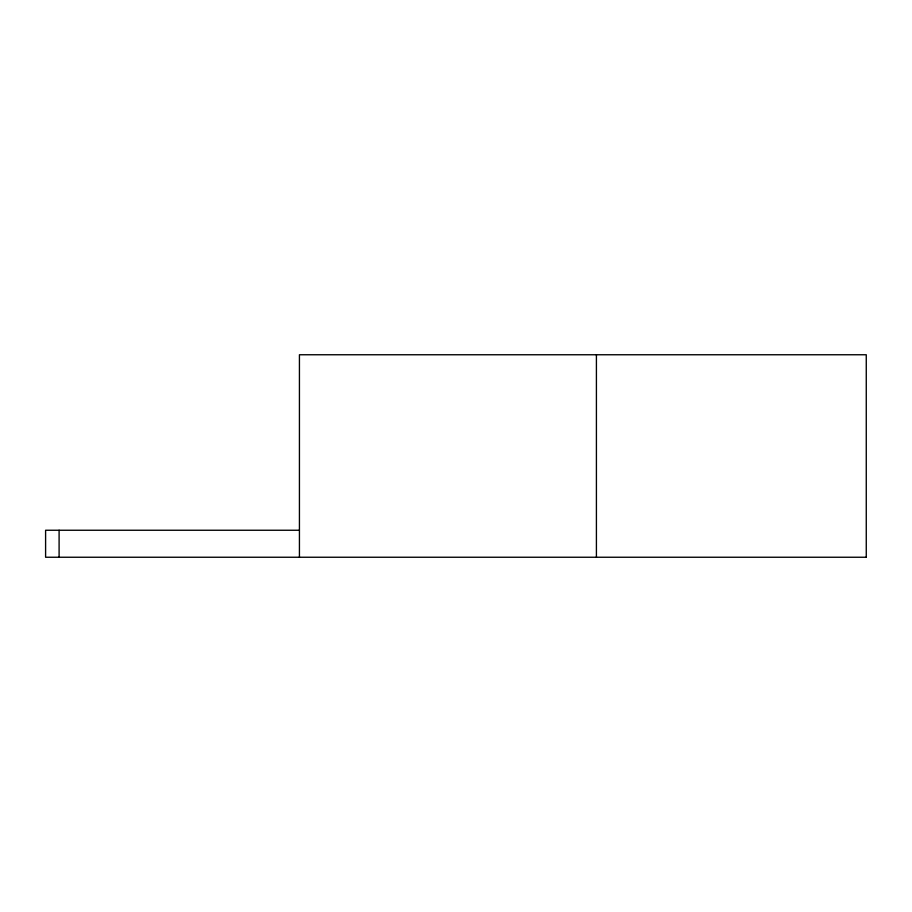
<?xml version="1.0" encoding="UTF-8"?>
<svg xmlns="http://www.w3.org/2000/svg" width="912" height="912" viewBox="0 0 912 912"><rect width="100%" height="100%" fill="white"/><g stroke="black" fill="none" stroke-linecap="round" stroke-linejoin="round"><path stroke-width="1.37" d="M299.239 530.248L45.6 530.248L45.6 557.243L866.4 557.243M866.263 557.243L866.263 354.757L299.432 354.757L299.432 557.243M596.414 354.757L596.414 557.243M59.098 530.248L59.098 557.243"/></g></svg>
